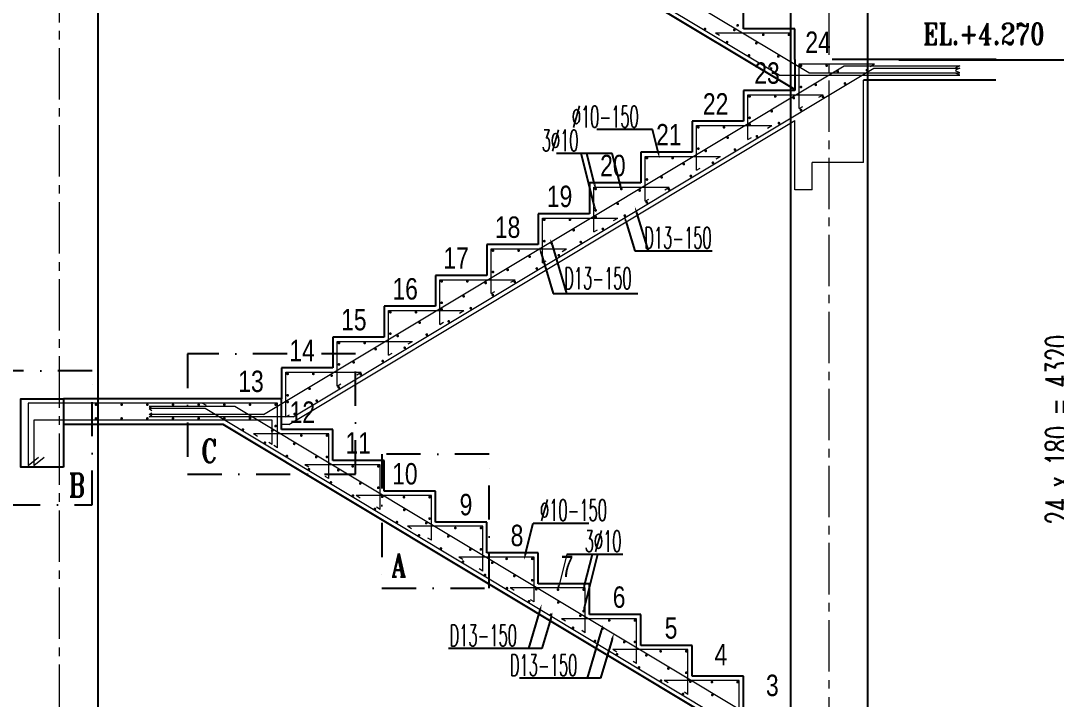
# Model space of a CAD drawing. Header units: inches. Extents: x 266054 to 836293, y -258454 to -102650.
# Drawn here: x 540846 to 552952, y -244404 to -236479 of the extents above; entities that cross this region are included whole.
import ezdxf

# ---------------------------------------------------------------- set-up
doc = ezdxf.new("R2010")
doc.units = ezdxf.units.IN
doc.header["$LTSCALE"] = 800
doc.header["$MEASUREMENT"] = 0
for name, pattern in [('ACAD_ISO03W100', [30, 12, -18]), ('CENTER2', [1.125, 0.75, -0.125, 0.125, -0.125]), ('DASHDOT', [1, 0.5, -0.25, 0, -0.25])]:
    doc.linetypes.add(name, pattern=pattern)
for name, color, linetype, lineweight in [('A_lantai', 10, 'Continuous', 5), ('arsir', 8, 'Continuous', 0), ('AS', 8, 'CENTER2', 5), ('DM', 8, 'Continuous', 5), ('hacht', 8, 'Continuous', 5), ('teks', 4, 'Continuous', 9), ('TX1', 7, 'Continuous', 0)]:
    doc.layers.add(name, color=color, linetype=linetype, lineweight=lineweight)
for name, color, linetype in [('HAT', 8, 'Continuous'), ('LOGO', 7, 'Continuous'), ('LT', 5, 'Continuous'), ('POT', 15, 'DASHDOT'), ('tangga', 55, 'Continuous'), ('TEXT', 4, 'Continuous')]:
    doc.layers.add(name, color=color, linetype=linetype)
doc.styles.add('century', font='GOTHIC.TTF')
doc.styles.add('DICK STYLE 100', font='romans.shx', dxfattribs={"width": 0.6, "height": 300})
doc.styles.add('ROMAND', font='romant.shx', dxfattribs={"width": 0.75, "height": 300})
doc.styles.add('ROMANS', font='romans.shx', dxfattribs={"width": 0.8, "height": 0.25})
doc.dimstyles.new('50', dxfattribs={"dimtxt": 200, "dimasz": 150, "dimexe": 50, "dimexo": 50, "dimgap": 50, "dimtad": 1, "dimdec": 0, "dimlfac": 0.5, "dimrnd": 1, "dimtxsty": 'DICK STYLE 100', "dimblk": 'ARCHTICK', "dimcen": 100, "dimdle": 50, "dimclrd": 18, "dimclre": 18, "dimclrt": 7, "dimadec": 0, "dimazin": 2, "dimtfac": 1, "dimtdec": 0, "dimtix": 1, "dimtmove": 0, "dimatfit": 3, "dimfxl": 0, "dimarcsym": 0})

# ---------------------------------------------------------------- blocks, each defined once
blk = doc.blocks.new('_ArchTick')
at = {"layer": 'LOGO', "color": 0, "const_width": 0.15}
blk.add_lwpolyline([(-0.5, -0.5), (0.5, 0.5)], dxfattribs=at)
blk = doc.blocks.new('*D602')
at = {"layer": 'arsir', "color": 18, "lineweight": -2}
for p, q in [((538850, -240844), (538850, -245624)), ((540086, -240894), (538800, -240894)), ((541256, -245574), (538800, -245574))]:
    blk.add_line(p, q, dxfattribs=at)
at = {"layer": 'Defpoints', "color": 0}
for p in [(540136, -240894), (538850, -245574), (541306, -245574)]:
    blk.add_point(p, dxfattribs=at)
at = {"layer": 'arsir', "color": 18, "lineweight": -2, "xscale": 150, "yscale": 150, "zscale": 150}
for p, rotation in [((538850, -240894), 90), ((538850, -245574), 270)]:
    blk.add_blockref('_ArchTick', p, dxfattribs=dict(at, rotation=rotation))
at = {"layer": 'arsir', "color": 7, "insert": (538650, -243234), "char_height": 300, "attachment_point": 5, "rotation": 90, "style": 'DICK STYLE 100'}
blk.add_mtext('13 x 180 = 2340', dxfattribs=at)
blk = doc.blocks.new('*D616')
at = {"layer": 'arsir', "color": 18, "lineweight": -2}
for p, q in [((553175, -236884), (553175, -245624)), ((551113, -236934), (553225, -236934)), ((551303, -245574), (553225, -245574))]:
    blk.add_line(p, q, dxfattribs=at)
at = {"layer": 'Defpoints', "color": 0}
for p in [(551063, -236934), (551253, -245574), (553175, -245574)]:
    blk.add_point(p, dxfattribs=at)
at = {"layer": 'arsir', "color": 18, "lineweight": -2, "xscale": 150, "yscale": 150, "zscale": 150}
for p, rotation in [((553175, -236934), 90), ((553175, -245574), 270)]:
    blk.add_blockref('_ArchTick', p, dxfattribs=dict(at, rotation=rotation))
at = {"layer": 'arsir', "color": 7, "insert": (552975, -241254), "char_height": 300, "attachment_point": 5, "rotation": 90, "style": 'DICK STYLE 100'}
blk.add_mtext('24 x 180 = 4320', dxfattribs=at)
blk = doc.blocks.new('*D623')
at = {"layer": 'arsir', "color": 18, "lineweight": -2}
for p, q in [((551287, -229014), (553225, -229014)), ((553175, -236984), (553175, -228964)), ((551113, -236934), (553225, -236934))]:
    blk.add_line(p, q, dxfattribs=at)
at = {"layer": 'Defpoints', "color": 0}
for p in [(551237, -229014), (553175, -229014), (551063, -236934)]:
    blk.add_point(p, dxfattribs=at)
at = {"layer": 'arsir', "color": 18, "lineweight": -2, "xscale": 150, "yscale": 150, "zscale": 150}
for p, rotation in [((553175, -229014), 90), ((553175, -236934), 270)]:
    blk.add_blockref('_ArchTick', p, dxfattribs=dict(at, rotation=rotation))
at = {"layer": 'arsir', "color": 7, "insert": (552975, -232974), "char_height": 300, "attachment_point": 5, "rotation": 90, "style": 'DICK STYLE 100'}
blk.add_mtext('22 x 180 = 3960', dxfattribs=at)

msp = doc.modelspace()

# ---------------------------------------------------------------- linework, layer by layer
at = {"layer": 'A_lantai'}
for p, q in [((549713, -237115.4), (543003.2, -233089.5)), ((550057.5, -237088.8), (543347.7, -233062.9)), ((549846.5, -236623.9), (548968.2, -236623.9)), ((549016.3, -236653.1), (548968.2, -236623.9)), ((543686.3, -241078.3), (550472.7, -237006.5)), ((549946.5, -237506.2), (549946.5, -236983.9)), ((549946.5, -236983.9), (550824.8, -236983.9)), ((550472.7, -237006.5), (551825.8, -237006.5)), ((550776.7, -237013.1), (550824.8, -236983.9)), ((551825.8, -237006.5), (551774.4, -237030.7)), ((544030.8, -241104.9), (550817.2, -237033)), ((549713, -237115.4), (551825.8, -237115.4)), ((550057.5, -237088.8), (551825.8, -237088.8)), ((550817.2, -237033), (551825.8, -237033)), ((551825.8, -237033), (551774.4, -237057.2)), ((551825.8, -237088.8), (551774.4, -237064.7)), ((551825.8, -237115.4), (551774.4, -237091.2)), ((549346.5, -237866.2), (549346.5, -237343.9)), ((549346.5, -237343.9), (550224.8, -237343.9)), ((550176.7, -237373.1), (550224.8, -237343.9)), ((549946.5, -237506.2), (549987.1, -237481.4)), ((548746.5, -238226.2), (548746.5, -237703.9)), ((548746.5, -237703.9), (549624.8, -237703.9)), ((549576.7, -237733.1), (549624.8, -237703.9)), ((549346.5, -237866.2), (549387.1, -237841.4)), ((548146.5, -238586.2), (548146.5, -238063.9)), ((548146.5, -238063.9), (549024.8, -238063.9)), ((548976.7, -238093.1), (549024.8, -238063.9)), ((548746.5, -238226.2), (548787.1, -238201.4)), ((547546.5, -238946.2), (547546.5, -238423.9)), ((547546.5, -238423.9), (548424.8, -238423.9)), ((548376.7, -238453.1), (548424.8, -238423.9)), ((548146.5, -238586.2), (548187.1, -238561.4)), ((546946.5, -239306.2), (546946.5, -238783.9)), ((546946.5, -238783.9), (547824.8, -238783.9)), ((547776.7, -238813.1), (547824.8, -238783.9)), ((547546.5, -238946.2), (547587.1, -238921.4)), ((546346.5, -239666.2), (546346.5, -239143.9)), ((546346.5, -239143.9), (547224.8, -239143.9)), ((547176.7, -239173.1), (547224.8, -239143.9)), ((546946.5, -239306.2), (546987.1, -239281.4)), ((545746.5, -240026.2), (545746.5, -239503.9)), ((545746.5, -239503.9), (546624.8, -239503.9)), ((546576.7, -239533.1), (546624.8, -239503.9)), ((546346.5, -239666.2), (546387.1, -239641.4)), ((545146.5, -240386.2), (545146.5, -239863.9)), ((545146.5, -239863.9), (546024.8, -239863.9)), ((545976.7, -239893.1), (546024.8, -239863.9)), ((545746.5, -240026.2), (545787.1, -240001.4)), ((544546.5, -240746.2), (544546.5, -240223.9)), ((544546.5, -240223.9), (545424.8, -240223.9)), ((545376.7, -240253.1), (545424.8, -240223.9)), ((545146.5, -240386.2), (545187.1, -240361.4)), ((543946.5, -241106.2), (543946.5, -240583.9)), ((543946.5, -240583.9), (544824.8, -240583.9)), ((544776.7, -240613.1), (544824.8, -240583.9)), ((544546.5, -240746.2), (544587.1, -240721.4)), ((543846.5, -240943.9), (540931.9, -240943.9)), ((540931.9, -240943.9), (540931.9, -241674.4)), ((543347.7, -240982.9), (542348.5, -240982.9)), ((542348.5, -240982.9), (542380.7, -241004.4)), ((543003.2, -241009.5), (542348.5, -241009.5)), ((542348.5, -241009.5), (542380.7, -241030.9)), ((543846.5, -240943.9), (542968.2, -240943.9)), ((543016.3, -240973.1), (542968.2, -240943.9)), ((550349.8, -245417.4), (543003.2, -241009.5)), ((550422.3, -245227.7), (543347.7, -240982.9)), ((543846.5, -241466.2), (543846.5, -240943.9)), ((543846.5, -241466.2), (543846.5, -240943.9)), ((542348.5, -241078.3), (542380.7, -241056.9)), ((543686.3, -241078.3), (542348.5, -241078.3)), ((542348.5, -241104.9), (542380.7, -241083.5)), ((544030.8, -241104.9), (542348.5, -241104.9)), ((543946.5, -241106.2), (543987.1, -241081.4)), ((543787.3, -241143.9), (540999.1, -241143.9)), ((540999.1, -241143.9), (540999.1, -241674.4)), ((543787.3, -241429.7), (543787.3, -241143.9)), ((544446.5, -241303.9), (543568.2, -241303.9)), ((543616.3, -241333.1), (543568.2, -241303.9)), ((544446.5, -241826.2), (544446.5, -241303.9)), ((543787.3, -241429.7), (543746.8, -241404.8)), ((543846.5, -241466.2), (543805.9, -241441.4)), ((543846.5, -241466.2), (543805.9, -241441.4)), ((540931.9, -241674.4), (541053.7, -241578.1)), ((540999.1, -241674.4), (541120.8, -241578.1)), ((545046.5, -241663.9), (544168.2, -241663.9)), ((544216.3, -241693.1), (544168.2, -241663.9)), ((545046.5, -242186.2), (545046.5, -241663.9)), ((544446.5, -241826.2), (544405.9, -241801.4)), ((545646.5, -242023.9), (544768.2, -242023.9)), ((544816.3, -242053.1), (544768.2, -242023.9)), ((545646.5, -242546.2), (545646.5, -242023.9)), ((545046.5, -242186.2), (545005.9, -242161.4)), ((546246.5, -242383.9), (545368.2, -242383.9)), ((545416.3, -242413.1), (545368.2, -242383.9)), ((546246.5, -242906.2), (546246.5, -242383.9)), ((545646.5, -242546.2), (545605.9, -242521.4)), ((546846.5, -242743.9), (545968.2, -242743.9)), ((546016.3, -242773.1), (545968.2, -242743.9)), ((546846.5, -243266.2), (546846.5, -242743.9)), ((546246.5, -242906.2), (546205.9, -242881.4)), ((547446.5, -243103.9), (546568.2, -243103.9)), ((546616.3, -243133.1), (546568.2, -243103.9)), ((547446.5, -243626.2), (547446.5, -243103.9)), ((546846.5, -243266.2), (546805.9, -243241.4)), ((548046.5, -243463.9), (547168.2, -243463.9)), ((547216.3, -243493.1), (547168.2, -243463.9)), ((548046.5, -243986.2), (548046.5, -243463.9)), ((547446.5, -243626.2), (547405.9, -243601.4)), ((548646.5, -243823.9), (547768.2, -243823.9)), ((547816.3, -243853.1), (547768.2, -243823.9)), ((548646.5, -244346.2), (548646.5, -243823.9)), ((548046.5, -243986.2), (548005.9, -243961.4)), ((549246.5, -244183.9), (548368.2, -244183.9)), ((548416.3, -244213.1), (548368.2, -244183.9)), ((549246.5, -244706.2), (549246.5, -244183.9)), ((548646.5, -244346.2), (548605.9, -244321.4))]:
    msp.add_line(p, q, dxfattribs=at)
at = {"layer": 'AS'}
for p, q in [((541296.5, -218798.5), (541296.5, -248625.3)), ((550296.5, -248578.6), (550296.5, -218811.3))]:
    msp.add_line(p, q, dxfattribs=at)
at = {"layer": 'DM', "const_width": 16}
for points in [[(549234.3, -236533.3, -1), (549218.3, -236533.3, -1)], [(548853.7, -236575.4, -1), (548837.7, -236575.4, -1)], [(549196.3, -236587.5, -1), (549180.3, -236587.5, -1)], [(549534.3, -236643.3, -1), (549518.3, -236643.3, -1)], [(549834.3, -236643.3, -1), (549818.3, -236643.3, -1)], [(549110.9, -236729.8, -1), (549094.9, -236729.8, -1)], [(549453.5, -236741.9, -1), (549437.5, -236741.9, -1)], [(549368.2, -236884.1, -1), (549352.2, -236884.1, -1)], [(549710.8, -236896.2, -1), (549694.8, -236896.2, -1)], [(549958.7, -237003.3, 1), (549974.7, -237003.3, 1)], [(550258.7, -237003.3, 1), (550274.7, -237003.3, 1)], [(549625.4, -237038.5, -1), (549609.4, -237038.5, -1)], [(550405.3, -237073.2, -1), (550389.3, -237073.2, -1)], [(550746, -237057.9, -1), (550730, -237057.9, -1)], [(549958.7, -237253.3, 1), (549974.7, -237253.3, 1)], [(550148.1, -237227.6, -1), (550132.1, -237227.6, -1)], [(550488.8, -237212.3, -1), (550472.8, -237212.3, -1)], [(549358.7, -237363.3, 1), (549374.7, -237363.3, 1)], [(549658.7, -237363.3, 1), (549674.7, -237363.3, 1)], [(549890.8, -237381.9, -1), (549874.8, -237381.9, -1)], [(550231.5, -237366.6, -1), (550215.5, -237366.6, -1)], [(549358.7, -237613.3, 1), (549374.7, -237613.3, 1)], [(549633.6, -237536.3, -1), (549617.6, -237536.3, -1)], [(549974.3, -237521, -1), (549958.3, -237521, -1)], [(548758.7, -237723.3, 1), (548774.7, -237723.3, 1)], [(549058.7, -237723.3, 1), (549074.7, -237723.3, 1)], [(549376.4, -237690.6, -1), (549360.4, -237690.6, -1)], [(549717, -237675.3, -1), (549701, -237675.3, -1)], [(549119.1, -237845, -1), (549103.1, -237845, -1)], [(549459.8, -237829.7, -1), (549443.8, -237829.7, -1)], [(548758.7, -237973.3, 1), (548774.7, -237973.3, 1)], [(548861.9, -237999.3, -1), (548845.9, -237999.3, -1)], [(549202.5, -237984, -1), (549186.5, -237984, -1)], [(548158.7, -238083.3, 1), (548174.7, -238083.3, 1)], [(548458.7, -238083.3, 1), (548474.7, -238083.3, 1)], [(548604.6, -238153.7, -1), (548588.6, -238153.7, -1)], [(548945.3, -238138.4, -1), (548929.3, -238138.4, -1)], [(548158.7, -238333.3, 1), (548174.7, -238333.3, 1)], [(548347.4, -238308, -1), (548331.4, -238308, -1)], [(548688, -238292.7, -1), (548672, -238292.7, -1)], [(547558.7, -238443.3, 1), (547574.7, -238443.3, 1)], [(547858.7, -238443.3, 1), (547874.7, -238443.3, 1)], [(548090.1, -238462.4, -1), (548074.1, -238462.4, -1)], [(548430.8, -238447.1, -1), (548414.8, -238447.1, -1)], [(548173.5, -238601.4, -1), (548157.5, -238601.4, -1)], [(547558.7, -238693.3, 1), (547574.7, -238693.3, 1)], [(547832.9, -238616.7, -1), (547816.9, -238616.7, -1)], [(546958.7, -238803.3, 1), (546974.7, -238803.3, 1)], [(547258.7, -238803.3, 1), (547274.7, -238803.3, 1)], [(547575.6, -238771.1, -1), (547559.6, -238771.1, -1)], [(547916.3, -238755.8, -1), (547900.3, -238755.8, -1)], [(547318.4, -238925.4, -1), (547302.4, -238925.4, -1)], [(547659, -238910.1, -1), (547643, -238910.1, -1)], [(546958.7, -239053.3, 1), (546974.7, -239053.3, 1)], [(547061.1, -239079.8, -1), (547045.1, -239079.8, -1)], [(547401.8, -239064.5, -1), (547385.8, -239064.5, -1)], [(546358.7, -239163.3, 1), (546374.7, -239163.3, 1)], [(546658.7, -239163.3, 1), (546674.7, -239163.3, 1)], [(546803.9, -239234.1, -1), (546787.9, -239234.1, -1)], [(547144.5, -239218.8, -1), (547128.5, -239218.8, -1)], [(546358.7, -239413.3, 1), (546374.7, -239413.3, 1)], [(546546.6, -239388.5, -1), (546530.6, -239388.5, -1)], [(546887.3, -239373.2, -1), (546871.3, -239373.2, -1)], [(545758.7, -239523.3, 1), (545774.7, -239523.3, 1)], [(546058.7, -239523.3, 1), (546074.7, -239523.3, 1)], [(546289.4, -239542.8, -1), (546273.4, -239542.8, -1)], [(546630, -239527.5, -1), (546614, -239527.5, -1)], [(546032.1, -239697.2, -1), (546016.1, -239697.2, -1)], [(546372.8, -239681.9, -1), (546356.8, -239681.9, -1)], [(545758.7, -239773.3, 1), (545774.7, -239773.3, 1)], [(545158.7, -239883.3, 1), (545174.7, -239883.3, 1)], [(545458.7, -239883.3, 1), (545474.7, -239883.3, 1)], [(545774.9, -239851.5, -1), (545758.9, -239851.5, -1)], [(546115.5, -239836.2, -1), (546099.5, -239836.2, -1)], [(545517.6, -240005.9, -1), (545501.6, -240005.9, -1)], [(545858.3, -239990.5, -1), (545842.3, -239990.5, -1)], [(545158.7, -240133.3, 1), (545174.7, -240133.3, 1)], [(545260.4, -240160.2, -1), (545244.4, -240160.2, -1)], [(545601.1, -240144.9, -1), (545585.1, -240144.9, -1)], [(544558.7, -240243.3, 1), (544574.7, -240243.3, 1)], [(544858.7, -240243.3, 1), (544874.7, -240243.3, 1)], [(545343.8, -240299.2, -1), (545327.8, -240299.2, -1)], [(545003.1, -240314.6, -1), (544987.1, -240314.6, -1)], [(544558.7, -240493.3, 1), (544574.7, -240493.3, 1)], [(544745.9, -240468.9, -1), (544729.9, -240468.9, -1)], [(545086.6, -240453.6, -1), (545070.6, -240453.6, -1)], [(543958.7, -240603.3, 1), (543974.7, -240603.3, 1)], [(544258.7, -240603.3, 1), (544274.7, -240603.3, 1)], [(544488.6, -240623.3, -1), (544472.6, -240623.3, -1)], [(544829.3, -240607.9, -1), (544813.3, -240607.9, -1)], [(544231.4, -240777.6, -1), (544215.4, -240777.6, -1)], [(544572.1, -240762.3, -1), (544556.1, -240762.3, -1)], [(543958.7, -240853.3, 1), (543974.7, -240853.3, 1)], [(541734.3, -240963.3, -1), (541718.3, -240963.3, -1)], [(542034.3, -240963.3, -1), (542018.3, -240963.3, -1)], [(542334.3, -240963.3, -1), (542318.3, -240963.3, -1)], [(542634.3, -240963.3, -1), (542618.3, -240963.3, -1)], [(542934.3, -240963.3, -1), (542918.3, -240963.3, -1)], [(543234.3, -240963.3, -1), (543218.3, -240963.3, -1)], [(543534.3, -240963.3, -1), (543518.3, -240963.3, -1)], [(543534.3, -240963.3, -1), (543518.3, -240963.3, -1)], [(543834.3, -240963.3, -1), (543818.3, -240963.3, -1)], [(543834.3, -240963.3, -1), (543818.3, -240963.3, -1)], [(543974.1, -240932, -1), (543958.1, -240932, -1)], [(543974.1, -240932, -1), (543958.1, -240932, -1)], [(544314.8, -240916.6, -1), (544298.8, -240916.6, -1)], [(541734.3, -241124.5, 1), (541718.3, -241124.5, 1)], [(542034.3, -241124.5, 1), (542018.3, -241124.5, 1)], [(542334.3, -241124.5, 1), (542318.3, -241124.5, 1)], [(542634.3, -241124.5, 1), (542618.3, -241124.5, 1)], [(542934.3, -241124.5, 1), (542918.3, -241124.5, 1)], [(543234.3, -241124.5, 1), (543218.3, -241124.5, 1)], [(543534.3, -241124.5, 1), (543518.3, -241124.5, 1)], [(543536.8, -241111.8, -1), (543520.8, -241111.8, -1)], [(544057.6, -241071, -1), (544041.6, -241071, -1)], [(544057.6, -241071, -1), (544041.6, -241071, -1)], [(543451.5, -241254.1, -1), (543435.5, -241254.1, -1)], [(543794.1, -241266.2, -1), (543778.1, -241266.2, -1)], [(543834.3, -241213.3, -1), (543818.3, -241213.3, -1)], [(544134.3, -241323.3, -1), (544118.3, -241323.3, -1)], [(544434.3, -241323.3, -1), (544418.3, -241323.3, -1)], [(543708.7, -241408.4, -1), (543692.7, -241408.4, -1)], [(544051.3, -241420.5, -1), (544035.3, -241420.5, -1)], [(543966, -241562.8, -1), (543950, -241562.8, -1)], [(544308.6, -241574.9, -1), (544292.6, -241574.9, -1)], [(544434.3, -241573.3, -1), (544418.3, -241573.3, -1)], [(544223.2, -241717.1, -1), (544207.2, -241717.1, -1)], [(544565.8, -241729.2, -1), (544549.8, -241729.2, -1)], [(544734.3, -241683.3, -1), (544718.3, -241683.3, -1)], [(545034.3, -241683.3, -1), (545018.3, -241683.3, -1)], [(544480.5, -241871.5, -1), (544464.5, -241871.5, -1)], [(544823.1, -241883.6, -1), (544807.1, -241883.6, -1)], [(545034.3, -241933.3, -1), (545018.3, -241933.3, -1)], [(544737.7, -242025.8, -1), (544721.7, -242025.8, -1)], [(545080.3, -242037.9, -1), (545064.3, -242037.9, -1)], [(545334.3, -242043.3, -1), (545318.3, -242043.3, -1)], [(545634.3, -242043.3, -1), (545618.3, -242043.3, -1)], [(544995, -242180.2, -1), (544979, -242180.2, -1)], [(545337.6, -242192.3, -1), (545321.6, -242192.3, -1)], [(545252.2, -242334.5, -1), (545236.2, -242334.5, -1)], [(545594.8, -242346.6, -1), (545578.8, -242346.6, -1)], [(545634.3, -242293.3, -1), (545618.3, -242293.3, -1)], [(545934.3, -242403.3, -1), (545918.3, -242403.3, -1)], [(546234.3, -242403.3, -1), (546218.3, -242403.3, -1)], [(545509.5, -242488.9, -1), (545493.5, -242488.9, -1)], [(545852.1, -242501, -1), (545836.1, -242501, -1)], [(545766.7, -242643.2, -1), (545750.7, -242643.2, -1)], [(546109.3, -242655.3, -1), (546093.3, -242655.3, -1)], [(546234.3, -242653.3, -1), (546218.3, -242653.3, -1)], [(546024, -242797.6, -1), (546008, -242797.6, -1)], [(546366.6, -242809.7, -1), (546350.6, -242809.7, -1)], [(546534.3, -242763.3, -1), (546518.3, -242763.3, -1)], [(546834.3, -242763.3, -1), (546818.3, -242763.3, -1)], [(546281.2, -242951.9, -1), (546265.2, -242951.9, -1)], [(546623.8, -242964, -1), (546607.8, -242964, -1)], [(546834.3, -243013.3, -1), (546818.3, -243013.3, -1)], [(546538.5, -243106.3, -1), (546522.5, -243106.3, -1)], [(546881.1, -243118.4, -1), (546865.1, -243118.4, -1)], [(547134.3, -243123.3, -1), (547118.3, -243123.3, -1)], [(547434.3, -243123.3, -1), (547418.3, -243123.3, -1)], [(546795.7, -243260.6, -1), (546779.7, -243260.6, -1)], [(547138.3, -243272.7, -1), (547122.3, -243272.7, -1)], [(547053, -243415, -1), (547037, -243415, -1)], [(547395.6, -243427.1, -1), (547379.6, -243427.1, -1)], [(547434.3, -243373.3, -1), (547418.3, -243373.3, -1)], [(547310.2, -243569.3, -1), (547294.2, -243569.3, -1)], [(547734.3, -243483.3, -1), (547718.3, -243483.3, -1)], [(548034.3, -243483.3, -1), (548018.3, -243483.3, -1)], [(547652.8, -243581.4, -1), (547636.8, -243581.4, -1)], [(547567.5, -243723.7, -1), (547551.5, -243723.7, -1)], [(547910.1, -243735.8, -1), (547894.1, -243735.8, -1)], [(548034.3, -243733.3, -1), (548018.3, -243733.3, -1)], [(547824.7, -243878, -1), (547808.7, -243878, -1)], [(548167.3, -243890.1, -1), (548151.3, -243890.1, -1)], [(548334.3, -243843.3, -1), (548318.3, -243843.3, -1)], [(548634.3, -243843.3, -1), (548618.3, -243843.3, -1)], [(548082, -244032.4, -1), (548066, -244032.4, -1)], [(548424.6, -244044.5, -1), (548408.6, -244044.5, -1)], [(548634.3, -244093.3, -1), (548618.3, -244093.3, -1)], [(548339.2, -244186.7, -1), (548323.2, -244186.7, -1)], [(548681.8, -244198.8, -1), (548665.8, -244198.8, -1)], [(548934.3, -244203.3, -1), (548918.3, -244203.3, -1)], [(549234.3, -244203.3, -1), (549218.3, -244203.3, -1)], [(548596.4, -244341.1, -1), (548580.4, -244341.1, -1)], [(548939.1, -244353.2, -1), (548923.1, -244353.2, -1)]]:
    msp.add_lwpolyline(points, format="xyb", close=True, dxfattribs=at)
at = {"layer": 'hacht', "ltscale": 5}
for p, q in [((550696.5, -238133.9), (550696.5, -237173.9)), ((543979.6, -241193.9), (549896.5, -237643.8)), ((549896.5, -238453.9), (549896.5, -237643.8)), ((550096.5, -238453.9), (550096.5, -238133.9)), ((550696.5, -238133.9), (550096.5, -238133.9)), ((550096.5, -238453.9), (549896.5, -238453.9)), ((543979.6, -241193.9), (543896.5, -241193.9))]:
    msp.add_line(p, q, dxfattribs=at)
at = {"layer": 'hacht', "linetype": 'ByBlock', "ltscale": 5}
msp.add_line((547231.4, -242709.9), (547140, -243072.9), dxfattribs=at)
at = {"layer": 'HAT'}
for p, q in [((548231.2, -237751.3), (547581.5, -237751.3)), ((548297, -238012.6), (548231.2, -237751.3)), ((547761.6, -238029.9), (547108.9, -238029.9)), ((547555.3, -238650.3), (547399.1, -238029.9)), ((547555.3, -238392.3), (547464.1, -238029.9)), ((547860.8, -238423.9), (547761.6, -238029.9)), ((547919.2, -238818.5), (548023.4, -239166.9)), ((548046.2, -238721.6), (548179.5, -239166.9)), ((546929.9, -239193.9), (547070.2, -239663.1)), ((547056.9, -239097), (547226.3, -239663.1)), ((548023.4, -239166.9), (548929.8, -239166.9)), ((547070.2, -239663.1), (548058.8, -239663.1)), ((546747.9, -242702.3), (546837.6, -242346.7)), ((546837.6, -242346.7), (547487.3, -242346.7)), ((547231.4, -242709.9), (547884, -242709.9)), ((547437.6, -243072.3), (547528.9, -242709.9)), ((547437.6, -243330.3), (547593.8, -242709.9)), ((546915.3, -243364.3), (546782.1, -243809.6)), ((547042.4, -243461.2), (546938.1, -243809.6)), ((547631.8, -243605.5), (547466.6, -244158)), ((547758.9, -243702.4), (547622.6, -244158)), ((546938.1, -243809.6), (545847.5, -243809.6)), ((547622.6, -244158), (546678.8, -244158))]:
    msp.add_line(p, q, dxfattribs=at)
for points in [[(548309.1, -238009.5), (548315.3, -238085.3), (548284.9, -238015.6)], [(547567.5, -238389.3), (547573.6, -238465.1), (547543.2, -238395.4)], [(547867.5, -238389.3), (547873.6, -238465.1), (547843.2, -238395.4)], [(547567.5, -238647.3), (547573.6, -238723.1), (547543.2, -238653.4)], [(548034.2, -238725.2), (548024.7, -238649.7), (548058.2, -238718)], [(547907.2, -238822), (547897.7, -238746.6), (547931.1, -238814.9)], [(547044.9, -239100.6), (547035.4, -239025.2), (547068.9, -239093.5)], [(546917.9, -239197.5), (546908.4, -239122.1), (546941.8, -239190.3)], [(546735.8, -242699.3), (546729.6, -242775), (546760, -242705.4)], [(547125.5, -243069.3), (547119.3, -243145.1), (547149.7, -243075.4)], [(547425.5, -243069.3), (547419.3, -243145.1), (547449.7, -243075.4)], [(546927.3, -243367.9), (546936.8, -243292.4), (546903.3, -243360.7)], [(547054.3, -243464.8), (547063.9, -243389.3), (547030.4, -243457.6)], [(547425.5, -243327.3), (547419.3, -243403.1), (547449.7, -243333.4)], [(547643.8, -243609.1), (547653.3, -243533.6), (547619.9, -243601.9)], [(547770.9, -243705.9), (547780.4, -243630.5), (547746.9, -243698.8)]]:
    msp.add_solid(points, dxfattribs=at)
at = {"layer": 'LT'}
for p, q in [((541746.5, -218798.5), (541746.5, -245573.9)), ((549846.5, -218798.5), (549846.5, -245573.9)), ((550746.5, -218798.5), (550746.5, -245573.9))]:
    msp.add_line(p, q, dxfattribs=at)
at = {"layer": 'POT', "linetype": 'DASHDOT'}
for points in [[(544760.8, -241776.5), (544760.8, -240371.3), (542797.4, -240371.3), (542797.4, -241776.5)], [(541679.9, -240569.3), (540674.8, -240569.3), (540674.8, -242132.7), (541679.9, -242132.7)], [(546321.6, -241542.6), (545068.6, -241542.6), (545068.6, -243106), (546321.6, -243106)]]:
    msp.add_lwpolyline(points, close=True, dxfattribs=at)
at = {"layer": 'tangga', "ltscale": 0.005}
for p, q in [((549896.5, -237283.8), (543213.4, -233273.9)), ((549296.5, -236573.9), (549296.5, -236213.9)), ((549896.5, -236573.9), (549296.5, -236573.9)), ((549896.5, -236933.9), (549896.5, -236573.9)), ((543896.5, -240893.9), (541346.5, -240893.9)), ((543896.5, -241253.9), (543896.5, -240893.9)), ((543213.4, -241193.9), (541346.5, -241193.9)), ((550136.5, -245347.8), (543213.4, -241193.9)), ((544496.5, -241253.9), (543896.5, -241253.9)), ((544496.5, -241613.9), (544496.5, -241253.9)), ((545096.5, -241613.9), (544496.5, -241613.9)), ((545096.5, -241973.9), (545096.5, -241613.9)), ((545696.5, -241973.9), (545096.5, -241973.9)), ((545696.5, -242333.9), (545696.5, -241973.9)), ((546296.5, -242333.9), (545696.5, -242333.9)), ((546296.5, -242693.9), (546296.5, -242333.9)), ((546896.5, -242693.9), (546296.5, -242693.9)), ((546896.5, -243053.9), (546896.5, -242693.9)), ((547496.5, -243053.9), (546896.5, -243053.9)), ((547496.5, -243413.9), (547496.5, -243053.9)), ((548096.5, -243413.9), (547496.5, -243413.9)), ((548096.5, -243773.9), (548096.5, -243413.9)), ((548696.5, -243773.9), (548096.5, -243773.9)), ((548696.5, -244133.9), (548696.5, -243773.9)), ((549296.5, -244133.9), (548696.5, -244133.9)), ((549296.5, -244493.9), (549296.5, -244133.9))]:
    msp.add_line(p, q, dxfattribs=at)
at = {"layer": 'tangga', "color": 253, "linetype": 'ACAD_ISO03W100', "ltscale": 0.2}
for p, q in [((552250.4, -236933.9), (549896.5, -236933.9)), ((549896.5, -236933.9), (549896.5, -237293.9)), ((549896.5, -237293.9), (549296.5, -237293.9)), ((549296.5, -237293.9), (549296.5, -237653.9)), ((549296.5, -237653.9), (548696.5, -237653.9)), ((548696.5, -237653.9), (548696.5, -238013.9)), ((548696.5, -238013.9), (548096.5, -238013.9)), ((548096.5, -238013.9), (548096.5, -238373.9)), ((548096.5, -238373.9), (547496.5, -238373.9)), ((547496.5, -238373.9), (547496.5, -238733.9)), ((547496.5, -238733.9), (546896.5, -238733.9)), ((546896.5, -238733.9), (546896.5, -239093.9)), ((546896.5, -239093.9), (546296.5, -239093.9)), ((546296.5, -239093.9), (546296.5, -239453.9)), ((546296.5, -239453.9), (545696.5, -239453.9)), ((545696.5, -239453.9), (545696.5, -239813.9)), ((545696.5, -239813.9), (545096.5, -239813.9)), ((545096.5, -239813.9), (545096.5, -240173.9)), ((545096.5, -240173.9), (544496.5, -240173.9)), ((544496.5, -240173.9), (544496.5, -240533.9)), ((544496.5, -240533.9), (543896.5, -240533.9)), ((543896.5, -240533.9), (543896.5, -240893.9))]:
    msp.add_line(p, q, dxfattribs=at)
at = {"layer": 'tangga', "color": 253, "linetype": 'Continuous', "ltscale": 0.2}
msp.add_line((552244.4, -237173.9), (550696.5, -237173.9), dxfattribs=at)
at = {"layer": 'tangga', "ltscale": 0.005}
msp.add_lwpolyline([(541346.5, -241693.9), (540846.5, -241693.9), (540846.5, -240893.9), (541346.5, -240893.9)], close=True, dxfattribs=at)

# ---------------------------------------------------------------- texts
at = {"layer": 'teks', "style": 'century', "width": 0.8}
for s, p in [('24', (550018.2, -236855.4)), ('23', (549421.4, -237215.4)), ('22', (548820.9, -237575.4)), ('21', (548274.2, -237935.4)), ('20', (547619.7, -238295.4)), ('19', (546997, -238655.4)), ('18', (546388.9, -239015.4)), ('17', (545786.9, -239375.4)), ('16', (545191.7, -239735.4)), ('15', (544591.7, -240095.4)), ('14', (543986.9, -240455.4)), ('13', (543389.6, -240815.4)), ('12', (543989.6, -241175.4)), ('11', (544642.9, -241535.4)), ('10', (545188.4, -241895.4)), ('9', (545977.3, -242255.4)), ('8', (546573.4, -242615.4)), ('7', (547160.8, -242975.4)), ('6', (547766.8, -243335.4)), ('5', (548374.3, -243695.4)), ('4', (548957.2, -244006.4)), ('3', (549557.8, -244366.4))]:
    msp.add_text(s, height=250, rotation=0, dxfattribs=at).set_placement(p)
at = {"layer": 'teks', "lineweight": 9, "insert": (552104.2, -236633.6), "char_height": 250, "attachment_point": 5, "rotation": 0, "style": 'century'}
msp.add_mtext('\\A1;{\\Fromant|c0;\\W0.8;\\C1;EL.+4.270}', dxfattribs=at)
at = {"layer": 'TEXT', "style": 'ROMANS', "width": 0.5}
for s, p in [('%%C10-150', (547288.7, -237724.6)), ('3%%C10', (546937.4, -238003.3)), ('D13-150', (548135.4, -239140.3)), ('D13-150', (547199.7, -239612.8)), ('%%C10-150', (546917, -242320.1)), ('3%%C10', (547440.1, -242683.3)), ('D13-150', (545859.6, -243783)), ('D13-150', (546565.4, -244131.4))]:
    msp.add_text(s, height=250, dxfattribs=at).set_placement(p)
at = {"layer": 'TX1', "style": 'ROMAND', "width": 0.75}
for s, p in [('C', (542957.9, -241639.5)), ('B', (541408, -242038.9)), ('A', (545179.3, -242974.4))]:
    msp.add_text(s, height=272.2, dxfattribs=at).set_placement(p)

# ---------------------------------------------------------------- dimensions: what is measured, and where the dimension line sits
at = {"layer": 'arsir'}
for base, p1, p2, angle, text, picture, middle in [((553174.9, -229013.9), (551062.8, -236933.9), (551237.1, -229013.9), 270, '22 x 180 = 3960', '*D623', (552974.9, -232973.9)), ((553174.9, -245573.9), (551062.8, -236933.9), (551253, -245573.9), 90, '24 x 180 = 4320', '*D616', (552974.9, -241253.9)), ((538850, -245573.9), (540136.5, -240893.9), (541306.5, -245573.9), 90, '13 x 180 = 2340', '*D602', (538650, -243233.9))]:
    dim = msp.add_linear_dim(base=base, p1=p1, p2=p2, angle=angle, text=text, dimstyle='50', dxfattribs=at)
    dim.commit()
    dim.dimension.update_dxf_attribs({"geometry": picture, "text_midpoint": middle})

doc.saveas('drawing.dxf')
